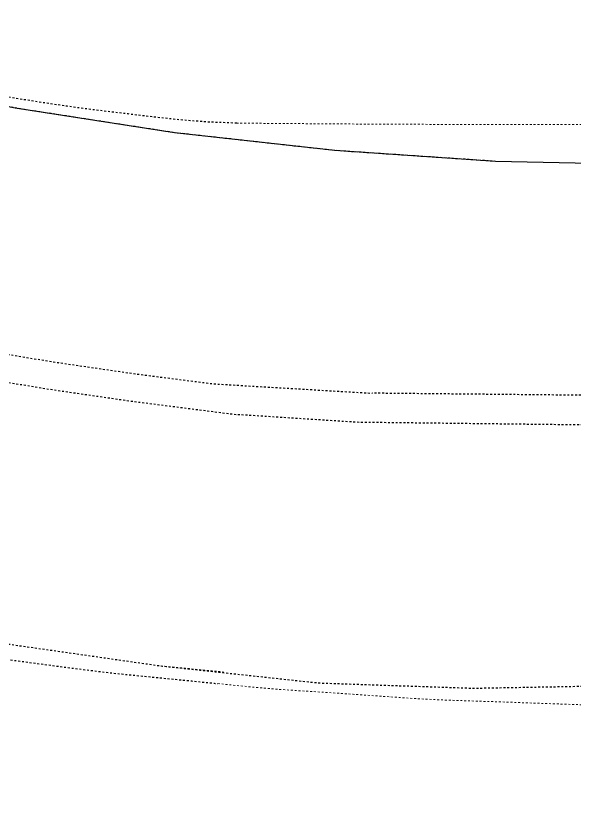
# Model space of a CAD drawing. Header units: millimetres. Extents: x 50357 to 985146, y 723188 to 1803594.
# Drawn here: x 829937.44 to 829966.39, y 818160.06 to 818200.71 of the extents above; entities that cross this region are included whole.
import ezdxf
from ezdxf.xclip import XClip

# ---------------------------------------------------------------- set-up
doc = ezdxf.new("R2010")
doc.units = ezdxf.units.MM
doc.header["$LTSCALE"] = 3
doc.header["$MEASUREMENT"] = 0
doc.linetypes.add('x-baseplan$0$DGN Style 2', pattern=[1.94727e-06, 0, -1.94727e-06])
doc.layers.add('00_Xref', color=7, linetype='Continuous')
doc.layers.add('x-baseplan$0$AR-ROAD_AR_BS_MI_', color=7, linetype='Continuous', true_color=0x6d6d6d)

# ---------------------------------------------------------------- blocks, each defined once
blk = doc.blocks.new('x-baseplan')
at = {"layer": 'x-baseplan$0$AR-ROAD_AR_BS_MI_', "flags": 128}
blk.add_lwpolyline([(834539.746, 818200.708), (834551.187, 818198.271), (834554.039, 818197.573), (834562.231, 818195.94), (834570.487, 818194.661), (834578.789, 818193.74), (834587.124, 818193.179), (834608.553, 818192.725), (834628.932, 818192.737)], dxfattribs=at)
at = {"layer": 'x-baseplan$0$AR-ROAD_AR_BS_MI_', "linetype": 'x-baseplan$0$DGN Style 2', "flags": 128}
for points in [[(834550.285, 818198.492), (834551.187, 818198.271), (834554.039, 818197.573), (834562.231, 818195.94), (834570.487, 818194.661), (834578.789, 818193.74), (834587.124, 818193.179)], [(834535.9, 818189.013), (834542.365, 818187.211), (834552.454, 818184.913), (834554.355, 818184.534), (834556.444, 818184.118), (834560.446, 818183.392), (834564.461, 818182.737), (834568.486, 818182.152), (834572.521, 818181.637), (834580.728, 818181.152)], [(834535.563, 818187.615), (834542.012, 818185.778), (834552.197, 818183.506), (834556.186, 818182.71), (834560.189, 818181.985), (834564.203, 818181.33), (834568.229, 818180.745), (834573.74, 818180.042)], [(834640.311, 818182.159), (834612.42, 818180.838), (834580.728, 818181.152)], [(834640.42, 818180.476), (834612.477, 818179.26), (834579.927, 818179.644), (834573.74, 818180.042)], [(834561.667, 818168.187), (834569.768, 818167.03), (834577.984, 818166.143), (834585.969, 818165.873), (834605.49, 818166.23)], [(834569.768, 818167.03), (834573.049, 818166.71)]]:
    blk.add_lwpolyline(points, dxfattribs=at)
at = {"layer": 'x-baseplan$0$AR-ROAD_AR_BS_MI_', "linetype": 'x-baseplan$0$DGN Style 2'}
for points, knots in [([(834573.708, 818195.143), (834573.645, 818195.144), (834571.696, 818195.171), (834568.469, 818195.576), (834565.263, 818195.949), (834562.454, 818196.395), (834559.798, 818196.803), (834557.136, 818197.182), (834554.322, 818197.704), (834552.752, 818197.988), (834551.182, 818198.272)], [0, 0, 0, 0, 0.00796, 0.246538, 0.434283, 0.434283, 0.622028, 0.789285, 0.789285, 1, 1, 1, 1]), ([(834538.535, 818171.346), (834540.562, 818170.897), (834542.488, 818170.49), (834544.409, 818170.051), (834548.912, 818169.401), (834553.779, 818168.607), (834558.641, 818167.776), (834562.324, 818167.306), (834564.62, 818166.967), (834567.293, 818166.654), (834569.14, 818166.468), (834571.076, 818166.28), (834572.642, 818166.119), (834572.73, 818166.11)], [0, 0, 0, 0, 0.085908, 0.176337, 0.176337, 0.493305, 0.617997, 0.617997, 0.825815, 0.825815, 0.859067, 0.992071, 1, 1, 1, 1])]:
    blk.add_open_spline(points, degree=3, knots=knots, dxfattribs=at)
at = {"layer": 'x-baseplan$0$AR-ROAD_AR_BS_MI_', "linetype": 'x-baseplan$0$DGN Style 2', "lineweight": 0}
for points, knots in [([(834612.194, 818195.172), (834599.971, 818195.092), (834587.216, 818195.009), (834573.777, 818195.142), (834573.708, 818195.143)], [0, 0, 0, 0, 0.994872, 1, 1, 1, 1]), ([(834572.73, 818166.11), (834574.027, 818165.976), (834575.324, 818165.841), (834578.015, 818165.677), (834580.793, 818165.486), (834583.571, 818165.284), (834587.283, 818165.169), (834589.6, 818165.082), (834591.92, 818165), (834591.97, 818165.015), (834592.019, 818165.029), (834592.068, 818165.044), (834592.552, 818165.023), (834593.036, 818165.001), (834593.52, 818164.98), (834597.103, 818164.944), (834600.687, 818164.907), (834604.27, 818164.87), (834606.062, 818164.914), (834607.853, 818164.957), (834609.645, 818165)], [0, 0, 0, 0, 0.067811, 0.067811, 0.140226, 0.212641, 0.212641, 0.333333, 0.333333, 0.333333, 0.666667, 0.666667, 0.666667, 0.777778, 0.777778, 0.777778, 0.888889, 0.888889, 0.888889, 1, 1, 1, 1])]:
    blk.add_open_spline(points, degree=3, knots=knots, dxfattribs=at)

msp = doc.modelspace()

# ---------------------------------------------------------------- hatches: boundary and pattern name
h = msp.add_hatch()
h.set_pattern_fill('NET3', color=256, scale=18)
h.set_pattern_definition([(3.99891, (832254.356, 818100.7964), (-0.1569093, 2.244522), []), (63.99891, (832254.356, 818100.7964), (-2.0222678, 0.9863736), []), (123.99891, (832254.356, 818100.7964), (-1.8653585, -1.2581485), [])])
edge = h.paths.add_edge_path()
edge.add_line((829942.0675, 818107.8938), (829918.0549, 818106.1324))
edge.add_line((829918.0549, 818106.1324), (829876.0772, 818103.0989))
edge.add_line((829876.0772, 818103.0989), (829874.1658, 818129.1762))
edge.add_line((829874.1658, 818129.1762), (829873.7221, 818135.23))
edge.add_line((829873.7221, 818135.23), (829871.255, 818168.891))
edge.add_arc((829933.5067, 818267.6008), 116.7, 237.762246, 253.744607)
edge.add_line((829900.8401, 818155.566), (829914.7188, 818151.6485))
edge.add_line((829914.7188, 818151.6485), (829939.1238, 818148.0572))
edge.add_line((829939.1238, 818148.0572), (829981.784, 818147.4748))
edge.add_line((829981.784, 818147.4748), (829984.4811, 818110.6773))
edge.add_line((829984.4811, 818110.6773), (829942.0913, 818107.5686))
edge.add_line((829942.0913, 818107.5686), (829942.0675, 818107.8938))

# ---------------------------------------------------------------- block references
at = {"layer": '00_Xref'}
ref = msp.add_blockref('x-baseplan', (-4624.8147, 0), dxfattribs=at)
XClip(ref).set_block_clipping_path([(834202.4041511728, 818417.7787976696), (834906.6320897909, 818467.0097314056), (834956.0121295976, 817760.6488927433), (834251.7841909796, 817711.4179590072)])

doc.saveas('drawing.dxf')
